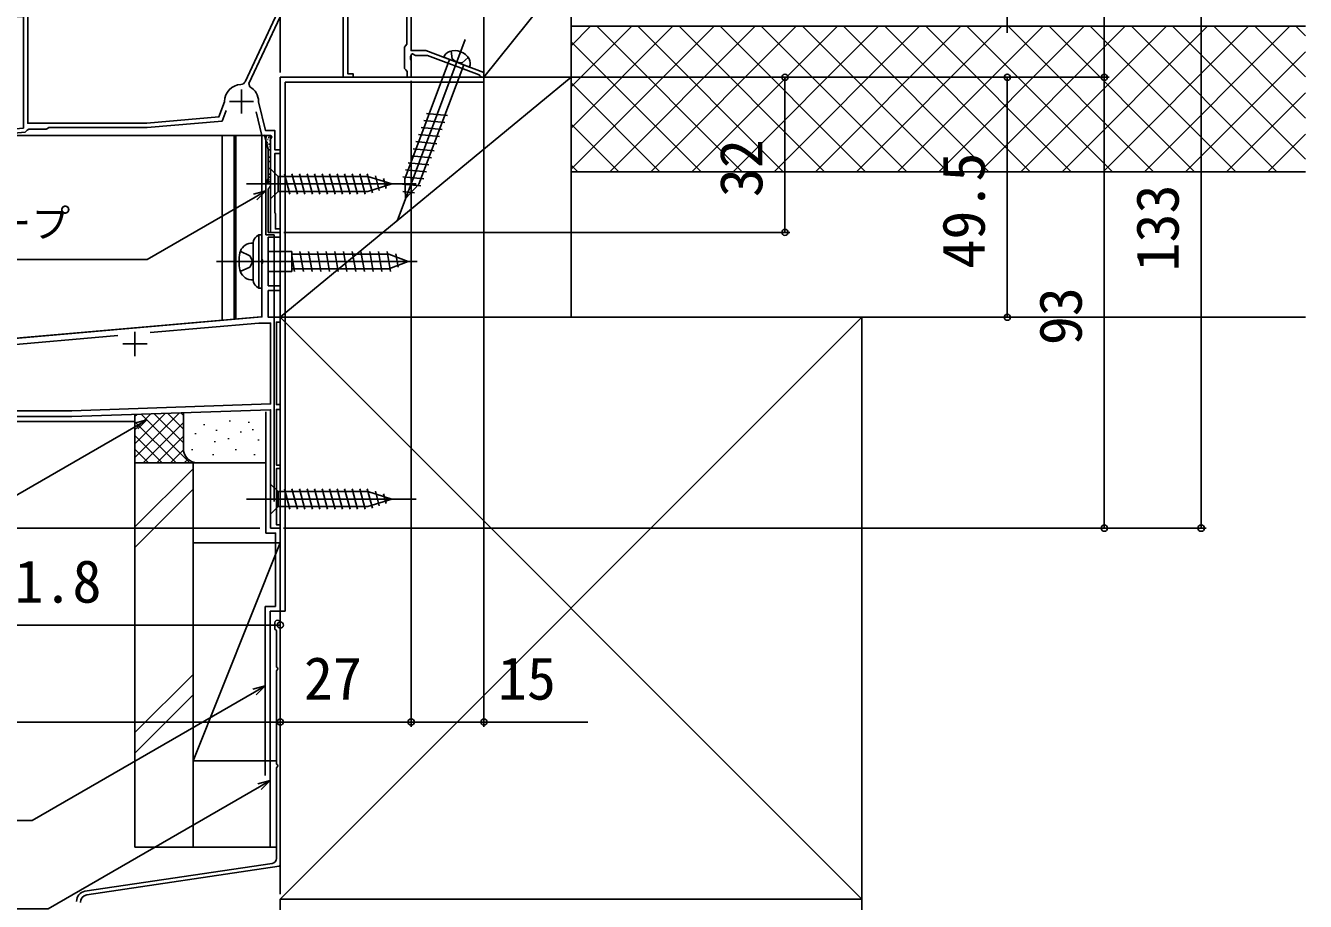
# Model space of a CAD drawing. Units: millimetres, scale not verified. Extents: x -525 to 525, y -783 to 778.
# Drawn here: x -155.6 to 108.5, y -222.7 to -42.1 of the extents above; entities that cross this region are included whole.
import ezdxf
from ezdxf.enums import TextEntityAlignment as Align

# ---------------------------------------------------------------- set-up
doc = ezdxf.new("R2010")
doc.units = ezdxf.units.MM
doc.header["$LTSCALE"] = 4
for name, color, linetype in [('0-2_YKK_11', 7, 'Continuous'), ('0-4_YKK_12', 2, 'Continuous'), ('0-5_YKK_13', 4, 'Continuous'), ('0-7_YKK_D', 6, 'Continuous'), ('0-9_YSS_K', 3, 'Continuous'), ('0-A_YSS_KE', 3, 'Continuous')]:
    doc.layers.add(name, color=color, linetype=linetype)
doc.styles.add('ＭＳ ゴシック', font='')
doc.styles.get('ＭＳ ゴシック').set_extended_font_data('MS Gothic')

msp = doc.modelspace()

# ---------------------------------------------------------------- linework, layer by layer
at = {"layer": '0-2_YKK_11'}
for p, q in [((-111, -55.199), (-111, -60.199)), ((-113.5, -57.699), (-108.5, -57.699)), ((-106.65, -90.96), (-106.65, -90.44)), ((-133, -105.2), (-133, -110.2)), ((-136.524, -105.945), (-187.713, -110.424)), ((-135.5, -107.7), (-130.5, -107.7))]:
    msp.add_line(p, q, dxfattribs=at)
for points in [[(-76, -15.499), (-76, -47.199), (-73, -47.199), (-61, -51.699), (-61, -52.699), (-61.503, -52.699), (-61.802, -52.43), (-61.995, -52.181), (-72.612, -48.199), (-75.1, -48.199), (-75.7, -47.853), (-76, -48.026), (-76, -48.241), (-76.12, -48.424), (-76.12, -48.974), (-76, -49.158), (-76, -52.699), (-76.8, -52.699), (-76.8, -51.499), (-77.1, -51.199), (-77.4, -50.899), (-77.4, -46.499), (-77.15, -46.203), (-76.9, -45.908), (-76.9, -30.884)], [(-114.196, -59.535), (-115, -61.743), (-130.5, -63.099), (-150.78, -63.099), (-151.04, -63.249), (-151.3, -63.399), (-154.914, -63.399), (-155.209, -63.643), (-155.656, -64.048), (-161.1, -64.524), (-161.1, -68.799), (-159, -68.799), (-159, -69.699), (-162, -69.699), (-162, -63.699), (-156, -63.174), (-156, -40.199), (-162, -40.199), (-162, -30.399)], [(-89.1, -36.821), (-89.1, -51.999), (-88, -51.999), (-88, -52.699), (-90, -52.699), (-90, -31.57), (-94.263, -31.794), (-94.474, -31.896), (-94.7, -31.999), (-96.4, -31.999), (-96.4, -34.999), (-97.2, -34.999), (-97.2, -31.999), (-99.8, -31.999), (-99.8, -33.299), (-109.462, -54.019), (-109.257, -54.664)], [(-112, -33.813), (-112, -32.199), (-100.7, -32.199), (-100.7, -33.1), (-110.271, -53.625)], [(-114.5, -57.686), (-114.518, -57.788), (-115.65, -60.897), (-130.539, -62.199), (-155.1, -62.199), (-155.1, -40.101), (-149.75, -39.821)], [(-107.5, -57.719), (-107.491, -57.794), (-106.019, -63.699), (-104.1, -63.699), (-104.1, -67.699), (-103, -67.699), (-103, -68.399), (-104.1, -68.399), (-104.1, -80.635), (-104.05, -80.767), (-104, -80.899), (-104, -83.999), (-103, -83.999), (-103, -84.699), (-105, -84.699), (-105, -65.426), (-104.777, -65.039), (-104.973, -64.699), (-106.8, -64.699), (-108.009, -59.849)], [(-106.65, -90.44), (-106.8, -90.18), (-106.8, -64.737), (-106.278, -64.668), (-105.5, -67.573), (-105.5, -73.627), (-105.86, -74.25), (-105.9, -74.4), (-105.6, -74.7), (-105, -74.7), (-105, -75.2), (-105.3, -75.5), (-105.5, -75.7), (-105.5, -84.7), (-103, -84.7), (-103, -85.7), (-105.5, -85.7), (-105.5, -95.7), (-103, -95.7), (-103, -96.7), (-105.5, -96.7), (-105.5, -102.2), (-103, -102.2), (-103, -103.2), (-103.8, -103.2), (-103.8, -120.2), (-103, -120.2), (-103, -121.2), (-103.8, -121.2), (-103.8, -132.7), (-103, -132.7), (-103, -133.4), (-103.8, -133.4), (-103.8, -145), (-103, -145), (-103, -145.7), (-105, -145.7), (-105, -121.268), (-146, -122.7), (-193, -122.7)], [(-226.131, -112.58), (-106.8, -102.14), (-106.8, -91.22), (-106.65, -90.96)], [(-192.8, -115.973), (-192.8, -121.5), (-146.021, -121.5), (-105, -120.068), (-105, -103.4), (-107.432, -103.4), (-129.835, -105.36)]]:
    msp.add_lwpolyline(points, dxfattribs=at)
for centre, radius, start, end in [((-111, -57.699), 3.5, 92.26154, 179.78577), ((-111.177, -53.203), 1, 272.26153, 335.00001), ((-111, -57.699), 3.5, 359.67129, 60.14177)]:
    msp.add_arc(centre, radius, start, end, dxfattribs=at)
at = {"layer": '0-4_YKK_12'}
for p, q in [((-76, -29.787), (-76, -46.899)), ((-76, -48.199), (-76, -52.699)), ((-76, -52.699), (-103, -52.699)), ((-159, -64.699), (-105, -64.699)), ((-115, -64.7), (-115, -102.8)), ((-112.5, -64.7), (-112.5, -102.581)), ((-105, -84.699), (-105, -64.699)), ((-103, -84.7), (-103, -145.7)), ((-107, -102.1), (-195.998, -109.886)), ((-223.6, -123.7), (-133, -123.7)), ((-105, -145.7), (-105, -123.7)), ((-105, -145.7), (-103, -145.7))]:
    msp.add_line(p, q, dxfattribs=at)
msp.add_lwpolyline([(-105, -84.699), (-103, -84.699), (-103, -52.699)], dxfattribs=at)
at = {"layer": '0-5_YKK_13'}
for p, q in [((-64.863, -44.911), (-78.91, -82.363)), ((-67.735, -47.301), (-67.565, -48.94)), ((-68.07, -49.048), (-77.291, -73.633)), ((-74.389, -74.722), (-65.167, -50.137)), ((-63.95, -50.593), (-69.287, -48.591)), ((-66.619, -49.592), (-67.565, -48.94)), ((-66.619, -49.592), (-65.477, -49.723)), ((-64.271, -48.601), (-65.477, -49.723)), ((-72.83, -60.172), (-68.502, -60.593)), ((-73.92, -63.08), (-69.593, -63.501)), ((-73.375, -61.626), (-69.047, -62.047)), ((-112.2, -64.7), (-112.2, -102.497)), ((-106.202, -64.952), (-105.51, -67.535)), ((-106.009, -64.7), (-105.2, -64.7)), ((-105.982, -64.983), (-105.782, -64.983)), ((-105.673, -65.524), (-105.473, -65.524)), ((-105.48, -65.138), (-105.28, -65.138)), ((-105.248, -65.718), (-105.048, -65.718)), ((-105.209, -64.945), (-105.009, -64.945)), ((-105, -64.9), (-105, -74.5)), ((-75.011, -65.988), (-70.683, -66.409)), ((-74.466, -64.534), (-70.138, -64.955)), ((-105.789, -66.143), (-105.589, -66.143)), ((-105.5, -67.612), (-105.5, -74.5)), ((-105.402, -66.529), (-105.202, -66.529)), ((-105.402, -67.65), (-105.202, -67.65)), ((-105.209, -66.993), (-105.009, -66.993)), ((-105.17, -67.959), (-105, -67.959)), ((-75.556, -67.442), (-71.229, -67.863)), ((-105.286, -69.157), (-105.086, -69.157)), ((-105.286, -70.084), (-105.086, -70.084)), ((-105.132, -70.741), (-105, -70.741)), ((-105.054, -69.504), (-105, -69.504)), ((-76.647, -70.35), (-72.32, -70.771)), ((-76.102, -68.896), (-71.774, -69.317)), ((-105.364, -73.291), (-105.164, -73.291)), ((-105.325, -72.673), (-105.125, -72.673)), ((-105.286, -71.552), (-105.086, -71.552)), ((-105.248, -73.832), (-105.048, -73.832)), ((-105.17, -72.055), (-105, -72.055)), ((-105, -71.599), (-105, -77.799)), ((-105, -71.599), (-103.45, -73.149)), ((-84.916, -73.149), (-103.45, -73.149)), ((-103.45, -73.149), (-103.45, -76.249)), ((-101.023, -76.799), (-102.149, -72.599)), ((-99.471, -76.799), (-100.596, -72.599)), ((-97.918, -76.799), (-99.043, -72.599)), ((-96.365, -76.799), (-97.49, -72.599)), ((-94.812, -76.799), (-95.937, -72.599)), ((-93.259, -76.799), (-94.384, -72.599)), ((-91.706, -76.799), (-92.831, -72.599)), ((-90.153, -76.799), (-91.278, -72.599)), ((-88.6, -76.799), (-89.726, -72.599)), ((-87.047, -76.799), (-88.173, -72.599)), ((-85.494, -76.799), (-86.62, -72.599)), ((-84.011, -76.541), (-85.067, -72.599)), ((-80, -74.699), (-84.916, -73.149)), ((-82.579, -76.089), (-83.392, -73.053)), ((-81.147, -75.638), (-81.696, -73.588)), ((-77.738, -73.258), (-73.41, -73.679)), ((-77.154, -77.681), (-77.291, -73.633)), ((-77.193, -71.804), (-72.865, -72.225)), ((-110, -74.699), (-75, -74.699)), ((-105.325, -74.296), (-105.125, -74.296)), ((-105.3, -74.7), (-105.2, -74.7)), ((-105, -77.799), (-103.45, -76.249)), ((-103.45, -76.249), (-84.916, -76.249)), ((-80, -74.699), (-84.916, -76.249)), ((-77.803, -74.759), (-74.015, -75.128)), ((-77.752, -76.271), (-75.306, -76.509)), ((-77.154, -77.681), (-74.389, -74.722)), ((-109.092, -86.943), (-108.6, -86.9)), ((-108.6, -86.803), (-108.6, -94.597)), ((-107.932, -85.555), (-107.4, -85.2)), ((-107.4, -85.2), (-107.4, -96.2)), ((-106.8, -85.2), (-107.4, -85.2)), ((-106.8, -85.2), (-107.3, -85.2)), ((-106.8, -85.2), (-106.8, -96.2)), ((-111.251, -88.6), (-109.304, -89.55)), ((-109.304, -89.55), (-108.692, -90.7)), ((-105.5, -88.65), (-100.6, -88.65)), ((-100.6, -88.65), (-100.6, -92.75)), ((-80.6, -89.2), (-100.6, -89.2)), ((-100.6, -89.551), (-100.046, -92.75)), ((-98.956, -88.65), (-98.246, -92.75)), ((-97.156, -88.65), (-96.446, -92.75)), ((-95.356, -88.65), (-94.646, -92.75)), ((-93.556, -88.65), (-92.846, -92.75)), ((-91.756, -88.65), (-91.046, -92.75)), ((-89.956, -88.65), (-89.246, -92.75)), ((-88.156, -88.65), (-87.446, -92.75)), ((-86.356, -88.65), (-85.646, -92.75)), ((-84.556, -88.65), (-83.846, -92.75)), ((-82.756, -88.65), (-82.046, -92.75)), ((-80.956, -88.65), (-80.246, -92.75)), ((-80.6, -89.2), (-76.6, -90.7)), ((-79.172, -89.097), (-78.684, -91.847)), ((-116.145, -90.7), (-74.73, -90.7)), ((-111.251, -92.8), (-109.304, -91.85)), ((-109.304, -91.85), (-108.692, -90.7)), ((-80.6, -92.2), (-100.6, -92.2)), ((-76.6, -90.7), (-80.6, -92.2)), ((-109.092, -94.457), (-108.6, -94.5)), ((-105.5, -92.75), (-100.6, -92.75)), ((-107.932, -95.845), (-107.4, -96.2)), ((-106.8, -96.2), (-107.4, -96.2)), ((-106.8, -96.2), (-107.3, -96.2)), ((-107.3, -96.2), (-106.8, -96.2)), ((-105, -136.604), (-105, -142.804)), ((-105, -136.604), (-103.45, -138.154)), ((-110, -139.704), (-75, -139.704)), ((-84.916, -138.154), (-103.45, -138.154)), ((-103.45, -138.154), (-103.45, -141.254)), ((-101.023, -141.804), (-102.149, -137.604)), ((-99.47, -141.804), (-100.596, -137.604)), ((-97.918, -141.804), (-99.043, -137.604)), ((-96.365, -141.804), (-97.49, -137.604)), ((-94.812, -141.804), (-95.937, -137.604)), ((-93.259, -141.804), (-94.384, -137.604)), ((-91.706, -141.804), (-92.831, -137.604)), ((-90.153, -141.804), (-91.278, -137.604)), ((-88.6, -141.804), (-89.725, -137.604)), ((-87.047, -141.804), (-88.173, -137.604)), ((-85.494, -141.804), (-86.62, -137.604)), ((-84.011, -141.545), (-85.067, -137.604)), ((-80, -139.704), (-84.916, -138.154)), ((-80, -139.704), (-84.916, -141.254)), ((-82.579, -141.094), (-83.392, -138.057)), ((-81.147, -140.642), (-81.696, -138.592)), ((-105, -142.804), (-103.45, -141.254)), ((-103.45, -141.254), (-84.916, -141.254))]:
    msp.add_line(p, q, dxfattribs=at)
for centre, radius, start, end in [((-67.488, -49.202), 1.9, 108.78333, 161.25089), ((-67.005, -50.622), 3.4, 30.09667, 108.78333), ((-65.707, -49.87), 1.9, 337.62911, 30.09667), ((-106.009, -64.9), 0.2, 90, 195), ((-105.2, -64.9), 0.2, 0, 90), ((-105.8, -67.612), 0.3, 0, 15), ((-105.3, -74.5), 0.2, 180, 270), ((-105.2, -74.5), 0.2, 270, 0), ((-108.875, -89.433), 2.5, 94.97342, 168.76363), ((-107.1, -86.803), 1.5, 123.69007, 180), ((-102.5, -90.7), 9, 168.76363, 191.23637), ((-108.875, -91.967), 2.5, 191.23637, 265.02658), ((-107.1, -94.597), 1.5, 180, 236.30993)]:
    msp.add_arc(centre, radius, start, end, dxfattribs=at)
at = {"layer": '0-7_YKK_D'}
for p, q in [((-103, -51.7), (-103, 54.301)), ((66.996, -12.7), (66.996, -52.7)), ((86.996, -12.7), (86.996, -145.7)), ((46.996, -15.2), (46.996, -43.527)), ((-61, -15.899), (-61, -186.7)), ((-75.338, -52.7), (47.996, -52.7)), ((-75.3, -52.699), (67.996, -52.699)), ((-60.402, -52.699), (2.1, -52.699)), ((-58.8, -52.7), (67.996, -52.7)), ((1.1, -52.699), (1.1, -84.699)), ((46.996, -52.7), (46.996, -102.2)), ((66.996, -52.699), (66.996, -145.7)), ((-76, -53.414), (-76, -186.7)), ((-76, -53.414), (-76, -186.7)), ((-102.3, -84.699), (2.1, -84.699)), ((-102.3, -102.2), (47.996, -102.2)), ((-107.2, -145.7), (-339.001, -145.7)), ((-102.315, -145.7), (87.996, -145.7)), ((-102.3, -145.7), (67.996, -145.7)), ((-103, -147.9), (-103, -186.7)), ((-103, -147.9), (-103, -186.7)), ((-103, -147.9), (-103, -166.7)), ((-194.8, -165.7), (-103, -165.7)), ((-103, -185.7), (-233, -185.7)), ((-76, -185.7), (-103, -185.7))]:
    msp.add_line(p, q, dxfattribs=at)
for points in [[(-106, -76.139), (-108.208, -77.414), (-130.47, -90.267), (-186.096, -90.267)], [(-108.55, -76.822), (-106, -76.139), (-107.866, -78.006)], [(-130.554, -123.379), (-132.762, -124.654), (-241.537, -187.455), (-323.316, -187.455)], [(-133.104, -124.062), (-130.554, -123.379), (-132.42, -125.246)], [(-106.1, -178.232), (-108.309, -179.507), (-154.203, -206.004), (-242.619, -206.004)], [(-108.65, -178.915), (-106.1, -178.232), (-107.967, -180.099)], [(-76, -185.7), (-61, -185.7), (-39.534, -185.7)], [(-105.1, -197.762), (-107.309, -199.037), (-150.87, -224.187), (-237.206, -224.187)], [(-107.65, -198.445), (-105.1, -197.762), (-106.967, -199.629)]]:
    msp.add_lwpolyline(points, dxfattribs=at)
for centre in [(1.1, -52.699), (46.996, -52.7), (66.996, -52.699), (66.996, -52.7), (1.1, -84.699), (46.996, -102.2), (66.996, -145.7), (86.996, -145.7), (-103, -165.7), (-103, -185.7), (-103, -185.7), (-76, -185.7), (-76, -185.7), (-61, -185.7)]:
    msp.add_circle(centre, 0.637, dxfattribs=at)
at = {"layer": '0-9_YSS_K'}
for p, q in [((-61, -52.696), (-61, -30.196)), ((-43, -101.199), (-43, -41.199)), ((108.5, -42.199), (-43, -42.199)), ((-43, -42.199), (108.5, -42.199)), ((-43, -46.225), (-38.974, -42.199)), ((-43, -54.71), (-30.488, -42.199)), ((-43, -63.196), (-22.003, -42.199)), ((-43, -71.681), (-13.518, -42.199)), ((-7.702, -72.199), (-37.702, -42.199)), ((-35.033, -72.199), (-5.033, -42.199)), ((0.784, -72.199), (-29.216, -42.199)), ((-26.547, -72.199), (3.453, -42.199)), ((9.269, -72.199), (-20.731, -42.199)), ((-18.062, -72.199), (11.938, -42.199)), ((17.754, -72.199), (-12.246, -42.199)), ((-9.577, -72.199), (20.423, -42.199)), ((26.239, -72.199), (-3.761, -42.199)), ((-1.092, -72.199), (28.908, -42.199)), ((34.725, -72.199), (4.725, -42.199)), ((7.394, -72.199), (37.394, -42.199)), ((43.21, -72.199), (13.21, -42.199)), ((15.879, -72.199), (45.879, -42.199)), ((51.695, -72.199), (21.695, -42.199)), ((24.364, -72.199), (54.364, -42.199)), ((60.181, -72.199), (30.181, -42.199)), ((32.85, -72.199), (62.85, -42.199)), ((68.666, -72.199), (38.666, -42.199)), ((41.335, -72.199), (71.335, -42.199)), ((77.151, -72.199), (47.151, -42.199)), ((49.82, -72.199), (79.82, -42.199)), ((85.636, -72.199), (55.636, -42.199)), ((58.305, -72.199), (88.305, -42.199)), ((94.122, -72.199), (64.122, -42.199)), ((66.791, -72.199), (96.791, -42.199)), ((102.607, -72.199), (72.607, -42.199)), ((75.276, -72.199), (105.276, -42.199)), ((108.5, -69.607), (81.092, -42.199)), ((108.5, -61.122), (89.577, -42.199)), ((108.5, -52.636), (98.063, -42.199)), ((108.5, -44.151), (106.548, -42.199)), ((-16.187, -72.199), (-43, -45.386)), ((83.761, -72.199), (108.5, -47.46)), ((-103, -102.2), (-43, -52.7)), ((-24.672, -72.199), (-43, -53.871)), ((92.247, -72.199), (108.5, -55.945)), ((-33.158, -72.199), (-43, -62.357)), ((100.732, -72.199), (108.5, -64.431)), ((-41.643, -72.199), (-43, -70.842)), ((-43, -72.199), (108.5, -72.199)), ((-103, -222.2), (17, -102.2)), ((-103, -102.2), (17, -222.2)), ((-43, -102.199), (108.5, -102.199)), ((-133, -131.104), (-123.822, -121.926)), ((-133, -128.275), (-126.753, -122.028)), ((-133, -125.447), (-129.683, -122.13)), ((-133, -122.619), (-132.614, -122.233)), ((-133, -132.246), (-133, -122.246)), ((-133, -123.761), (-124.515, -132.246)), ((-131.731, -122.202), (-121.687, -132.246)), ((-131.314, -132.246), (-123, -123.932)), ((-128.998, -122.106), (-123, -128.104)), ((-126.265, -122.011), (-123, -125.275)), ((-123.532, -121.915), (-123, -122.447)), ((-123, -129.246), (-123, -121.897)), ((-113.401, -123.471), (-113.401, -123.671)), ((-109.485, -123.751), (-109.485, -123.951)), ((-103, -129.246), (-103, -122.246)), ((-133, -126.589), (-127.343, -132.246)), ((-120.505, -126.103), (-120.505, -126.303)), ((-118.674, -124.247), (-118.674, -124.447)), ((-116.165, -125.435), (-116.165, -125.635)), ((-111.158, -125.769), (-111.158, -125.969)), ((-108.652, -125.266), (-108.652, -125.466)), ((-128.486, -132.246), (-123, -126.761)), ((-116.499, -127.772), (-116.499, -127.972)), ((-113.706, -127.169), (-113.706, -127.369)), ((-107.486, -127.438), (-107.486, -127.638)), ((-133, -129.418), (-130.172, -132.246)), ((-125.657, -132.246), (-122.983, -129.571)), ((-122.829, -132.246), (-122.034, -131.451)), ((-121.172, -129.441), (-121.172, -129.641)), ((-116.833, -130.442), (-116.833, -130.642)), ((-112.16, -129.441), (-112.16, -129.641)), ((-108.318, -130.442), (-108.318, -130.642)), ((-121.001, -133.435), (-133.001, -145.435)), ((-120, -132.246), (-133, -132.246)), ((-106, -132.246), (-120, -132.246)), ((-133.001, -149.678), (-121.001, -137.678)), ((-121.001, -148.696), (-103.001, -148.696)), ((-121.001, -148.696), (-121.001, -193.696)), ((-103.002, -148.697), (-121.001, -193.696)), ((-103.001, -193.696), (-103.001, -148.696)), ((-121.001, -175.861), (-133.001, -187.861)), ((-121.001, -180.104), (-133.001, -192.104)), ((-121.001, -193.696), (-103.998, -193.696)), ((-121.001, -211.493), (-103.801, -211.493))]:
    msp.add_line(p, q, dxfattribs=at)
msp.add_lwpolyline([(-61, -52.696), (-43, -30.2), (-43, -52.7)], close=True, dxfattribs=at)
msp.add_arc((-120, -129.246), 3, 180, 270, dxfattribs=at)
at = {"layer": '0-A_YSS_KE'}
for p, q in [((-43, -42.199), (-43, -30.199)), ((-43, -42.199), (108.5, -42.199)), ((-102, -53.7), (-61, -53.7)), ((-102, -162.831), (-102, -53.7)), ((-106, -65.232), (-106, -85.233)), ((-106, -85.233), (-104.254, -85.233)), ((-104.254, -85.233), (-104.254, -140.233)), ((-103, -101.2), (-103, -221.2)), ((-105.989, -146.698), (-105.989, -121.698)), ((-133.001, -211.493), (-133.001, -132.246)), ((-106.1, -161.83), (-103.989, -161.83)), ((-106.1, -196.698), (-106.1, -161.83)), ((-105.1, -162.831), (-102, -162.831)), ((-105.1, -211.492), (-105.1, -162.831)), ((-104.1, -165.245), (-104.1, -166.495)), ((-103, -215.124), (-103, -165.245)), ((-103.8, -166.882), (-103.8, -174.237)), ((-103.8, -175.153), (-103.8, -194.237)), ((-103.8, -195.153), (-103.8, -213.838)), ((-121.001, -211.493), (-133.001, -211.493)), ((-104.647, -214.826), (-143.324, -220.597)), ((-103.254, -215.42), (-142.934, -221.346)), ((-103, -222.2), (17, -222.2))]:
    msp.add_line(p, q, dxfattribs=at)
for points in [[(-103, -52.7), (-103, -102.2), (-43, -102.2)], [(-43, -102.2), (-43, -52.7), (-103, -52.7)], [(17, -222.2), (17, -102.2), (-103, -102.2)], [(-121.001, -211.493), (-121.001, -132.246), (-133.001, -132.246)], [(-105.989, -146.698), (-103.989, -146.698), (-103.989, -161.83)], [(17, -242.2), (17, -222.2), (-103, -222.2), (-103, -243.1)]]:
    msp.add_lwpolyline(points, dxfattribs=at)
for centre, radius, start, end in [((-103.55, -165.245), 0.55, 359.99998, 180.00167), ((-103.9, -166.495), 0.2, 179.99694, 255.51968), ((-104, -166.882), 0.2, 360, 75.52165), ((-103.6, -174.237), 0.2, 180.00003, 246.42147), ((-103.6, -175.153), 0.2, 113.57855, 179.99998), ((-103.8, -174.695), 0.3, 293.57987, 66.42007), ((-103.6, -194.237), 0.2, 180.00003, 246.42147), ((-103.6, -195.153), 0.2, 113.57855, 179.99998), ((-103.8, -194.695), 0.3, 293.57987, 66.42007), ((-104.8, -213.838), 1, 278.79177, 359.99996), ((-103.3, -215.124), 0.3, 278.79177, 0.00003), ((-143.018, -222.573), 2, 98.79177, 182.86244), ((-142.705, -222.828), 1.5, 98.79177, 182.86244)]:
    msp.add_arc(centre, radius, start, end, dxfattribs=at)

# ---------------------------------------------------------------- texts
at = {"layer": '0-7_YKK_D', "style": 'ＭＳ ゴシック'}
for s, p in [('32', (-0.9, -77.427)), ('49.5', (44.996, -92.177)), ('133', (84.996, -92.768)), ('93', (64.996, -107.961))]:
    msp.add_text(s, height=8.798, rotation=90, dxfattribs=at).set_placement(p, align=Align.BOTTOM_LEFT)
for s, height, p in [('防水テープ', 5.865, (-186.339, -87.512)), ('91.8', 8.798, (-163.832, -163.7)), ('27', 8.798, (-98.125, -183.7)), ('15', 8.798, (-58.102, -183.7))]:
    msp.add_text(s, height=height, dxfattribs=at).set_placement(p, align=Align.BOTTOM_LEFT)

doc.saveas('drawing.dxf')
